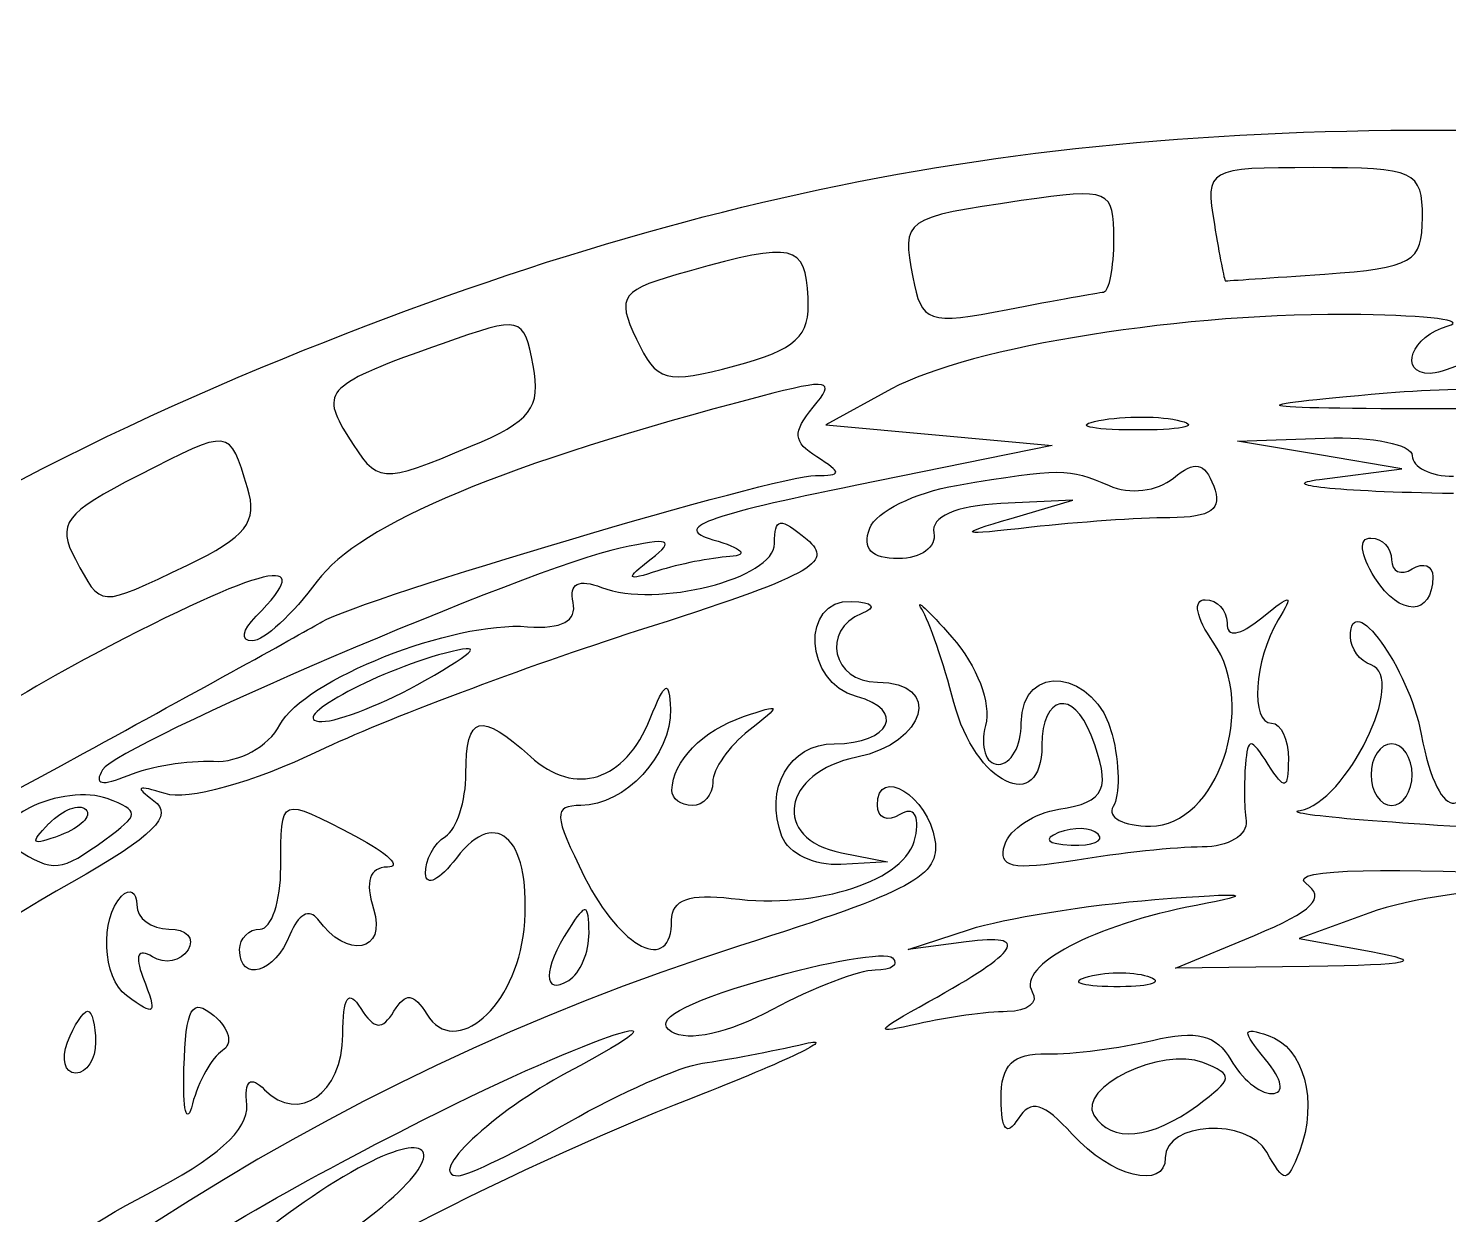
# Model space of a CAD drawing. Header units: millimetres. Extents: x 89 to 151, y 168 to 272.
# Drawn here: x 109.55 to 120.79, y 237.99 to 247.37 of the extents above; entities that cross this region are included whole.
import ezdxf

# ---------------------------------------------------------------- set-up
doc = ezdxf.new("R2010")
doc.units = ezdxf.units.MM
doc.layers.add('Layer_1', color=7, linetype='CONTINUOUS')

msp = doc.modelspace()

# ---------------------------------------------------------------- linework, layer by layer
at = {"layer": 'Layer_1', "color": 7}
for points in [[(120.58378, 245.875961)], [(118.06003, 245.286021)], [(115.72085, 245.240152)], [(120.17678, 244.477882)], [(118.0213, 244.268489)], [(113.05282, 244.065248)], [(116.20849, 243.416241)], [(110.81021, 243.125771)], [(120.20808, 243.024135)], [(112.68695, 242.211931)], [(109.98326, 241.633892)], [(120.50236, 241.466808)], [(114.64329, 241.344695)], [(109.71269, 241.079976)], [(110.15488, 240.952171)], [(115.51386, 240.978333)], [(118.016, 240.99531)], [(113.98703, 240.214548)], [(111.22158, 240.082818)], [(117.94104, 239.870058)], [(110.32608, 239.718972)], [(116.67606, 239.670886)], [(114.63881, 239.432783)], [(109.8601, 239.350148)], [(110.78084, 239.139344)], [(118.8023, 238.850044)], [(117.81226, 238.621318)], [(112.40201, 238.093515)]]:
    msp.add_lwpolyline(points, close=True, dxfattribs=at)
for points in [[(116.38212, 244.519005), (115.86233, 244.234733), (116.75785, 244.153313), (117.65337, 244.071913), (116.10657, 243.757661)], [(119.77013, 243.802905), (120.42141, 243.886255), (119.77013, 243.99667), (119.11883, 244.107084), (119.81083, 244.130194)], [(117.32741, 243.495053), (117.81587, 243.639774), (117.246, 243.611634)], [(117.27788, 240.912799), (117.27755, 240.91279)], [(115.98415, 240.849014), (116.35049, 240.778444), (115.97903, 240.756274)], [(120.16037, 240.371498), (119.60691, 240.171674), (120.17678, 240.067295)], [(116.97335, 240.144675), (116.51325, 240.084135), (116.99987, 240.242616)], [(119.68832, 239.949874), (118.62998, 239.936884), (119.25402, 240.195505)]]:
    msp.add_lwpolyline(points, dxfattribs=at)
at = {"layer": 'Layer_1', "color": 1}
msp.add_open_spline([(121.03191, 271.867706), (108.898043, 271.867706), (97.958954, 259.685597), (93.315524, 241.001878)], degree=3, dxfattribs=at)
at = {"layer": 'Layer_1', "color": 7}
for points in [[(121.03191, 270.940979), (109.122938, 270.940979), (98.3866, 258.98466), (93.829234, 240.647235)], [(111.56251, 244.758076), (115.11216, 246.200013), (117.93344, 246.684427), (121.96776, 246.544657)], [(119.7234, 246.27004), (118.87551, 246.27004), (118.86408, 246.26344), (118.9366, 245.822281)], [(120.58378, 245.875956), (120.58378, 246.243136), (120.52498, 246.27004), (119.7234, 246.27004)], [(118.14145, 245.704039), (118.14145, 246.098222), (118.11155, 246.110643), (117.40875, 246.008935)], [(117.40875, 246.008935), (116.47492, 245.873799), (116.46121, 245.864126), (116.54937, 245.402887)], [(119.81028, 245.428203), (120.50523, 245.476423), (120.58378, 245.521903), (120.58378, 245.875961)], [(118.9366, 245.822281), (118.9771, 245.576014), (119.0161, 245.374523), (119.0235, 245.374523)], [(115.72085, 245.240152), (115.69645, 245.66621), (115.61601, 245.684303), (114.77967, 245.451997)], [(118.06005, 245.286021), (118.10475, 245.289921), (118.14145, 245.47803), (118.14145, 245.704039)], [(114.77967, 245.451997), (114.2336, 245.300323), (114.20001, 245.257022), (114.36203, 244.913693)], [(116.54937, 245.402887), (116.61817, 245.043107), (116.67008, 245.025488), (117.30093, 245.147678)], [(119.0235, 245.374523), (119.0315, 245.374523), (119.38485, 245.398683), (119.81028, 245.428203)], [(117.30093, 245.147678), (117.67367, 245.219868), (118.01526, 245.282122), (118.06003, 245.286021)], [(115.14039, 244.701056), (115.62694, 244.830916), (115.73838, 244.934428), (115.72085, 245.240152)], [(113.54468, 244.703497), (113.46948, 245.096593), (113.45588, 245.099898), (112.82429, 244.87708)], [(120.09568, 245.108137), (118.72794, 245.130057), (116.99749, 244.85554), (116.38212, 244.519005)], [(120.78767, 245.018007), (120.94439, 245.058957), (120.63299, 245.099517), (120.09568, 245.108137)], [(120.64694, 244.64178), (120.38487, 244.64178), (120.49722, 244.942102), (120.78767, 245.018007)], [(112.82429, 244.87708), (111.90409, 244.552415), (111.85456, 244.503875), (112.07817, 244.145828)], [(114.36203, 244.913693), (114.5221, 244.574532), (114.5934, 244.555054), (115.14039, 244.701056)], [(121.25752, 244.885008), (121.00102, 244.751233), (120.72626, 244.64178), (120.64694, 244.64178)], [(96.696886, 226.786507), (98.527536, 235.06116), (104.01123, 241.690606), (111.56251, 244.758076)], [(113.05282, 244.065253), (113.52729, 244.263501), (113.60862, 244.369028), (113.54468, 244.703497)], [(115.76205, 244.375305), (115.94237, 244.592578), (115.89247, 244.60263), (115.34453, 244.459435)], [(120.17678, 244.477826), (120.84842, 244.540466), (121.76429, 244.538856), (122.21205, 244.474326)], [(115.34453, 244.459435), (113.31852, 243.929995), (112.17139, 243.452241), (111.83557, 242.99803)], [(120.99089, 244.360435), (119.14871, 244.363735), (119.07148, 244.374805), (120.17678, 244.477882)], [(115.79105, 243.98063), (115.60156, 244.100531), (115.59608, 244.175279), (115.76205, 244.375305)], [(118.30434, 244.194399), (117.94613, 244.196199), (117.81876, 244.229549), (118.0213, 244.268489)], [(118.0213, 244.268519), (118.22384, 244.307459), (118.51691, 244.305989), (118.67258, 244.265219)], [(111.28396, 243.736355), (111.13801, 244.212584), (111.15747, 244.210377), (110.42013, 243.834195)], [(118.67258, 244.265219), (118.82825, 244.224459), (118.66208, 244.192609), (118.30434, 244.194399)], [(112.07817, 244.145828), (112.31603, 243.764955), (112.33112, 243.763707), (113.05282, 244.065248)], [(119.81083, 244.130194), (120.19142, 244.142924), (120.50281, 244.080034), (120.50281, 243.990477)], [(115.78055, 243.833502), (115.98995, 243.832824), (115.99144, 243.853812), (115.79105, 243.98063)], [(118.61304, 243.813652), (118.78406, 243.95559), (118.85844, 243.940835), (118.9315, 243.750462)], [(120.50281, 243.990477), (120.50281, 243.900927), (120.64936, 243.827657), (120.82847, 243.827657)], [(110.42013, 243.834195), (109.83524, 243.53581), (109.7718, 243.451479), (109.92162, 243.171551)], [(111.87285, 242.676065), (112.19765, 242.865439), (115.46941, 243.834509), (115.78055, 243.833502)], [(116.89537, 243.755962), (117.72346, 243.895062), (117.7795, 243.894961), (118.10289, 243.753762)], [(110.81021, 243.125775), (111.27303, 243.346482), (111.36652, 243.466971), (111.28396, 243.736355)], [(116.10657, 243.757661), (114.89706, 243.511936), (114.64852, 243.417837), (114.96681, 243.326133)], [(116.20849, 243.416239), (116.25919, 243.54813), (116.5682, 243.701006), (116.89537, 243.755962)], [(118.10289, 243.753762), (118.26663, 243.682282), (118.48574, 243.707992), (118.61304, 243.813652)], [(118.9315, 243.750462), (119.0025, 243.565576), (118.9137, 243.501617), (118.58416, 243.500283)], [(120.82847, 243.691231), (119.88816, 243.706821), (119.41192, 243.757061), (119.77013, 243.802905)], [(117.246, 243.611634), (116.88797, 243.593944), (116.69126, 243.507832), (116.71683, 243.379964)], [(115.45519, 243.29586), (115.45519, 243.50172), (115.49719, 243.507011), (115.71264, 243.32824)], [(117.49023, 243.424413), (116.90608, 243.357963), (116.8893, 243.365253), (117.32741, 243.495053)], [(118.58416, 243.500283), (118.34071, 243.499297), (117.84844, 243.465153), (117.49023, 243.424413)], [(116.437, 243.176438), (116.2216, 243.176438), (116.14665, 243.255098), (116.20849, 243.416241)], [(116.71683, 243.379964), (116.73923, 243.268027), (116.61331, 243.176438), (116.437, 243.176438)], [(114.23403, 243.259636), (113.51973, 243.104738), (110.2639, 241.710637), (110.13703, 241.505352)], [(114.08642, 242.948858), (114.52212, 242.781663), (115.45519, 243.018218), (115.45519, 243.29586)], [(114.47827, 243.174206), (114.67463, 243.328046), (114.62675, 243.344793), (114.23403, 243.259636)], [(115.71264, 243.32824), (115.93386, 243.144637), (115.74494, 243.042774), (114.36936, 242.604174)], [(114.96681, 243.326133), (115.20059, 243.258783), (115.25824, 243.201941), (115.10225, 243.192625)], [(120.20799, 243.024146), (120.08911, 243.214441), (120.07624, 243.339256), (120.17549, 243.339256)], [(120.17549, 243.339256), (120.26579, 243.339256), (120.33969, 243.261656), (120.33969, 243.166825)], [(109.92162, 243.171551), (110.12898, 242.784064), (110.09707, 242.785708), (110.81021, 243.125771)], [(111.3518, 242.720537), (111.86651, 243.235262), (111.4152, 243.129004), (110.06665, 242.417995)], [(114.53237, 243.079626), (114.27858, 242.997276), (114.27052, 243.011386), (114.47827, 243.174206)], [(115.10225, 243.192625), (114.95285, 243.183725), (114.69641, 243.132845), (114.53237, 243.079626)], [(120.33969, 243.166825), (120.33969, 243.071985), (120.41289, 243.039681), (120.50251, 243.095025)], [(120.50251, 243.095025), (120.59201, 243.150375), (120.66533, 243.122385), (120.66533, 243.032835)], [(120.66533, 243.032835), (120.66533, 242.717602), (120.40264, 242.712611), (120.20808, 243.024135)], [(111.83557, 242.99803), (111.64329, 242.737947), (111.41182, 242.525152), (111.3212, 242.525152)], [(113.86103, 242.83002), (113.82953, 242.978903), (113.90473, 243.018578), (114.08642, 242.948858)], [(120.0139, 242.55865), (120.0139, 242.948994), (120.47536, 242.313086), (120.57412, 241.786649)], [(113.50134, 242.637876), (113.77162, 242.617056), (113.89248, 242.681626), (113.86103, 242.83002)], [(116.10437, 242.084333), (115.69073, 242.192504), (115.65649, 242.85638), (116.06557, 242.837929)], [(116.06557, 242.837929), (116.23579, 242.830229), (116.26856, 242.792009), (116.14697, 242.742949)], [(116.62068, 242.777079), (116.56168, 242.870859), (116.66908, 242.771079), (116.85958, 242.555282)], [(118.92795, 242.515095), (118.79065, 242.71111), (118.7644, 242.850799), (118.86485, 242.850799)], [(118.86485, 242.850799), (118.95945, 242.850799), (119.03691, 242.768559), (119.03691, 242.668042)], [(119.31239, 242.708742), (119.54957, 242.901124), (119.56762, 242.898634), (119.44229, 242.690832)], [(111.3212, 242.525152), (111.2271, 242.525152), (111.2402, 242.608912), (111.3518, 242.720537)], [(116.14697, 242.742949), (115.82025, 242.611118), (115.91276, 242.199498), (116.26913, 242.199498)], [(116.87521, 242.036944), (116.79421, 242.350237), (116.67978, 242.683298), (116.62068, 242.777079)], [(119.03691, 242.668042), (119.03691, 242.548954), (119.13281, 242.563125), (119.31239, 242.708742)], [(109.98328, 241.633895), (110.88821, 242.12877), (111.73851, 242.597747), (111.87285, 242.676065)], [(111.54108, 241.861847), (111.73245, 242.219422), (112.90543, 242.683783), (113.50134, 242.637876)], [(114.36936, 242.604174), (113.48898, 242.323453), (112.35624, 241.896628), (111.85219, 241.655677)], [(119.44229, 242.690832), (119.25042, 242.3729), (119.21838, 241.873864), (119.38979, 241.873864)], [(112.68695, 242.211931), (113.11533, 242.455794), (113.15575, 242.509701), (112.84977, 242.429045)], [(116.85958, 242.555282), (117.05827, 242.330212), (117.17164, 242.031946), (117.12552, 241.855603)], [(118.43012, 241.059766), (118.95996, 241.059766), (119.28394, 242.006841), (118.92795, 242.515095)], [(120.17781, 242.334825), (120.08771, 242.364875), (120.0139, 242.465591), (120.0139, 242.55865)], [(110.06665, 242.417995), (109.25235, 241.988654), (108.4414, 241.434143), (108.26452, 241.185746)], [(112.84977, 242.429045), (112.284, 242.279909), (111.5753, 241.886841), (111.87285, 241.887214)], [(117.40875, 241.873873), (117.40875, 242.368742), (118.00061, 242.295668), (118.12877, 241.784973)], [(119.6145, 241.183832), (119.97937, 241.241552), (120.46721, 242.238357), (120.17781, 242.334825)], [(111.87285, 241.887214), (112.00717, 241.887382), (112.37352, 242.033504), (112.68695, 242.211931)], [(114.47176, 241.910894), (114.59168, 242.209356), (114.62235, 242.22354), (114.63067, 241.984284)], [(116.26913, 242.199498), (116.78921, 242.199498), (116.65654, 241.715247), (116.10631, 241.6052)], [(117.96122, 241.779134), (117.81968, 242.14798), (117.57159, 242.09702), (117.57159, 241.699114)], [(115.21068, 241.926847), (115.513, 242.029559), (115.51591, 242.021597), (115.25138, 241.815606)], [(115.92866, 241.711035), (116.3726, 241.711035), (116.49965, 241.980964), (116.10437, 242.084333)], [(117.57159, 241.699114), (117.57159, 241.137977), (117.04083, 241.395455), (116.87521, 242.036944)], [(113.01278, 241.476355), (113.01278, 241.942003), (113.12391, 241.971065), (113.52306, 241.609819)], [(113.52306, 241.609819), (113.87821, 241.288418), (114.27193, 241.413369), (114.47176, 241.910894)], [(114.63067, 241.984284), (114.64377, 241.62509), (114.26938, 241.222513), (113.92337, 241.222513)], [(114.6433, 241.344697), (114.6483, 241.573426), (114.88437, 241.815981), (115.21068, 241.926847)], [(111.01376, 241.572413), (111.21767, 241.561263), (111.4478, 241.687551), (111.54108, 241.861847)], [(115.25138, 241.815606), (115.09466, 241.693579), (114.96644, 241.51022), (114.96644, 241.408153)], [(117.12552, 241.855603), (117.08132, 241.686549), (117.12652, 241.548231), (117.22695, 241.548231)], [(117.22695, 241.548231), (117.32695, 241.548231), (117.40875, 241.69477), (117.40875, 241.873873)], [(119.38979, 241.873864), (119.46429, 241.873864), (119.52427, 241.745644), (119.52291, 241.588928)], [(120.57412, 241.786649), (120.71461, 241.037817), (120.98517, 241.066487), (121.013, 241.833149)], [(115.5138, 240.97834), (115.36975, 241.353691), (115.5721, 241.711035), (115.92866, 241.711035)], [(117.70646, 241.193196), (118.07752, 241.247796), (118.12405, 241.354799), (117.96122, 241.779134)], [(118.12877, 241.784973), (118.18597, 241.556976), (118.18967, 241.300532), (118.13677, 241.215099)], [(119.36258, 241.548228), (119.22228, 241.765322), (119.20232, 241.765322), (119.18297, 241.548228)], [(120.33954, 241.71104), (120.24994, 241.71104), (120.17672, 241.601137), (120.17672, 241.466808)], [(120.50236, 241.466808), (120.50236, 241.601134), (120.42916, 241.71104), (120.33954, 241.71104)], [(108.26452, 241.185746), (107.79645, 240.528389), (108.11236, 240.610759), (109.98326, 241.633892)], [(110.34032, 241.461132), (110.51173, 241.533242), (110.81478, 241.583317), (111.01376, 241.572413)], [(111.85219, 241.655677), (111.32169, 241.402082), (110.80741, 241.259377), (110.63103, 241.316826)], [(116.10631, 241.6052), (115.51172, 241.486283), (115.42617, 240.956493), (115.98415, 240.849014)], [(119.52291, 241.588928), (119.51991, 241.34542), (119.49741, 241.339501), (119.36258, 241.548228)], [(110.13703, 241.505352), (110.06463, 241.388075), (110.13203, 241.373439), (110.34032, 241.461132)], [(112.84996, 240.978283), (112.93956, 241.033633), (113.01278, 241.25776), (113.01278, 241.476355)], [(116.26918, 241.226476), (116.26918, 241.543471), (116.67338, 241.297616), (116.72506, 240.949191)], [(119.18297, 241.548228), (119.17117, 241.4139), (119.17247, 241.212409), (119.18797, 241.10047)], [(120.17672, 241.466808), (120.17672, 241.33248), (120.24992, 241.222576), (120.33954, 241.222576)], [(120.33954, 241.222576), (120.42904, 241.222576), (120.50236, 241.332479), (120.50236, 241.466808)], [(110.63103, 241.316826), (110.40943, 241.389006), (110.38542, 241.373746), (110.54303, 241.260846)], [(114.80362, 241.222577), (114.71402, 241.222577), (114.64192, 241.277527), (114.64329, 241.344695)], [(114.96644, 241.408153), (114.96644, 241.306084), (114.89324, 241.222577), (114.80362, 241.222577)], [(110.17425, 241.277226), (110.02086, 241.336086), (109.74424, 241.303366), (109.55952, 241.204496)], [(109.71275, 241.079968), (109.82323, 241.191248), (109.95458, 241.24127), (110.00471, 241.191143)], [(110.54303, 241.260846), (110.70539, 241.144553), (110.5421, 240.982263), (109.89175, 240.613569)], [(110.15495, 240.952168), (110.43232, 241.154983), (110.43367, 241.177688), (110.17425, 241.277226)], [(111.54721, 240.734112), (111.54721, 241.301685), (111.53261, 241.295662), (112.13917, 240.979347)], [(113.4724, 240.242002), (113.5411, 240.940238), (113.26141, 241.235437), (112.93716, 240.806706)], [(109.55952, 241.204496), (109.29004, 241.060274), (109.26824, 240.996537), (109.44917, 240.881931)], [(110.00471, 241.191143), (110.05481, 241.141003), (109.96441, 241.04997), (109.80389, 240.988826)], [(113.92337, 241.222513), (113.70094, 241.222513), (113.70439, 241.155293), (113.95247, 240.656644)], [(116.44765, 241.150776), (116.34955, 241.090106), (116.26918, 241.124166), (116.26918, 241.226476)], [(116.56981, 240.968568), (116.60441, 241.148473), (116.55801, 241.218616), (116.44765, 241.150776)], [(117.27755, 240.91279), (117.31905, 241.038398), (117.51198, 241.164579), (117.70646, 241.193196)], [(118.13677, 241.215099), (118.08397, 241.129669), (118.21597, 241.059766), (118.43012, 241.059766)], [(121.5607, 241.017017), (120.30699, 241.079767), (119.43119, 241.154831), (119.6145, 241.183832)], [(109.80389, 240.988826), (109.57184, 240.900466), (109.55315, 240.919166), (109.71269, 241.079976)], [(117.70389, 241.00817), (117.57399, 240.9562), (117.61259, 240.91761), (117.80229, 240.9098)], [(118.01596, 240.99531), (117.96186, 241.04941), (117.82141, 241.05519), (117.70389, 241.00817)], [(119.18797, 241.10047), (119.20257, 240.988533), (119.04633, 240.896137), (118.84091, 240.895152)], [(109.44917, 240.881931), (109.74958, 240.691673), (109.80636, 240.697323), (110.15488, 240.952171)], [(112.13917, 240.979347), (112.39567, 240.845571), (112.50901, 240.735667), (112.39104, 240.735115)], [(112.69232, 240.683735), (112.68932, 240.790397), (112.76042, 240.922936), (112.84996, 240.978283)], [(115.11338, 240.487734), (115.80264, 240.400504), (116.50504, 240.632395), (116.56981, 240.968568)], [(116.72506, 240.949191), (116.76716, 240.665084), (116.55521, 240.550333), (115.17826, 240.111943)], [(115.97903, 240.756274), (115.77473, 240.744074), (115.5654, 240.844004), (115.51386, 240.978333)], [(117.835, 240.788896), (117.3341, 240.706156), (117.21823, 240.731926), (117.27788, 240.912799)], [(117.80229, 240.9098), (117.97393, 240.9027), (118.0701, 240.94121), (118.016, 240.99531)], [(118.84091, 240.895152), (118.6355, 240.894165), (118.18283, 240.846352), (117.835, 240.788896)], [(112.93716, 240.806706), (112.80534, 240.632417), (112.69517, 240.577078), (112.69232, 240.683735)], [(119.66106, 240.60713), (119.32334, 240.845279), (123.3285, 240.62887), (124.73577, 240.332942)], [(111.38439, 240.245649), (111.47399, 240.245649), (111.54721, 240.465457), (111.54721, 240.734112)], [(112.39104, 240.735115), (112.24987, 240.734455), (112.21232, 240.621394), (112.28122, 240.404379)], [(109.89175, 240.613569), (107.2959, 239.141946), (104.69231, 236.671664), (102.79356, 233.878836)], [(110.28745, 240.505525), (110.35345, 240.571555), (110.40751, 240.540085), (110.40751, 240.435605)], [(113.95247, 240.656644), (114.23636, 240.085942), (114.64102, 239.885245), (114.64102, 240.31514)], [(119.25402, 240.195505), (119.72025, 240.38873), (119.82317, 240.492818), (119.66106, 240.60713)], [(121.96781, 240.408498), (122.33662, 240.646839), (120.83803, 240.61616), (120.16037, 240.371498)], [(110.32605, 239.718972), (110.13649, 239.858238), (110.11325, 240.331361), (110.28745, 240.505525)], [(113.98703, 240.214545), (113.98403, 240.451821), (113.96273, 240.456118), (113.8267, 240.245645)], [(114.64102, 240.31514), (114.64102, 240.476764), (114.78484, 240.529314), (115.11338, 240.487734)], [(116.99987, 240.242616), (117.2675, 240.329776), (117.92693, 240.435944), (118.46525, 240.478534)], [(118.46525, 240.478534), (119.2061, 240.537144), (119.28571, 240.525984), (118.79274, 240.432594)], [(110.40751, 240.435605), (110.40751, 240.331122), (110.5218, 240.245648), (110.66135, 240.245648)], [(111.84092, 240.322489), (111.77622, 240.412759), (111.68134, 240.360289), (111.61998, 240.200371)], [(112.28122, 240.404379), (112.38973, 240.062418), (112.06984, 240.002921), (111.84092, 240.322489)], [(118.79274, 240.432594), (117.98582, 240.279737), (117.36829, 239.954403), (117.49522, 239.749014)], [(110.66135, 240.245648), (110.80096, 240.245648), (110.86918, 240.171188), (110.81293, 240.08017)], [(111.22155, 240.082827), (111.22155, 240.172377), (111.29495, 240.245649), (111.38439, 240.245649)], [(112.70285, 239.570976), (112.92803, 239.210096), (113.41233, 239.632406), (113.4724, 240.242002)], [(113.8267, 240.245645), (113.62064, 239.92678), (113.62064, 239.711235), (113.8267, 239.838591)], [(115.17826, 240.111943), (108.5562, 238.003628), (103.61727, 232.494186), (102.18853, 225.62174)], [(111.61998, 240.200371), (111.50412, 239.898583), (111.22158, 239.815201), (111.22158, 240.082818)], [(113.8267, 239.838591), (113.9162, 239.893941), (113.9884, 240.063118), (113.98703, 240.214548)], [(116.67607, 239.670902), (117.39941, 240.069926), (117.48888, 240.212508), (116.97335, 240.144675)], [(110.53141, 240.02547), (110.41608, 240.09676), (110.38923, 240.03965), (110.45611, 239.865304)], [(110.81293, 240.08017), (110.75663, 239.98916), (110.62999, 239.964547), (110.53141, 240.02547)], [(115.35636, 239.840631), (115.8716, 239.990416), (116.33658, 240.069555), (116.38963, 240.016494)], [(116.38963, 240.016494), (116.44263, 239.963434), (116.38163, 239.920014), (116.25304, 239.920014)], [(120.17678, 240.067295), (120.61874, 239.986335), (120.5091, 239.959977), (119.68832, 239.949874)], [(116.25304, 239.920014), (116.12485, 239.920014), (115.75853, 239.779899), (115.43902, 239.608645)], [(117.94104, 239.870018), (118.09945, 239.911298), (118.31927, 239.908578), (118.4295, 239.864018)], [(110.45611, 239.865304), (110.57236, 239.56251), (110.55911, 239.547722), (110.32608, 239.718972)], [(112.03835, 239.408198), (112.03935, 239.711567), (112.08215, 239.773358), (112.18082, 239.617626)], [(114.63881, 239.432788), (114.48997, 239.524778), (114.72041, 239.65575), (115.35636, 239.840631)], [(118.14146, 239.788968), (117.87281, 239.792268), (117.78261, 239.828778), (117.94104, 239.870058)], [(118.4295, 239.864018), (118.53972, 239.819418), (118.4101, 239.785648), (118.14146, 239.788968)], [(110.78083, 239.139344), (110.79523, 239.62544), (110.84113, 239.707312), (111.01782, 239.560769)], [(112.44291, 239.594306), (112.53651, 239.745685), (112.59726, 239.74023), (112.70285, 239.570976)], [(112.67989, 238.737786), (114.01501, 239.410569), (114.98605, 239.728675), (113.81528, 239.109735)], [(116.59466, 239.495669), (116.23007, 239.411259), (116.23856, 239.429539), (116.67606, 239.670886)], [(117.49522, 239.749014), (117.54782, 239.663964), (117.45822, 239.593361), (117.29626, 239.592139)], [(109.8601, 239.350148), (109.9117, 239.484476), (109.98265, 239.59438), (110.01782, 239.59438)], [(110.01782, 239.59438), (110.05302, 239.59438), (110.08182, 239.484477), (110.08182, 239.350148)], [(111.01782, 239.560769), (111.14103, 239.458516), (111.17056, 239.336956), (111.08522, 239.283107)], [(112.18082, 239.617626), (112.28802, 239.44835), (112.34933, 239.442898), (112.44291, 239.594306)], [(115.43902, 239.608645), (115.08316, 239.417915), (114.77312, 239.349778), (114.63881, 239.432783)], [(117.29626, 239.592139), (117.13426, 239.590939), (116.81854, 239.547519), (116.59466, 239.495669)], [(118.44772, 239.364185), (118.79688, 239.448655), (118.95507, 239.409325), (119.0664, 239.210379)], [(119.34185, 239.213798), (119.15023, 239.44593), (119.15319, 239.473012), (119.36255, 239.403832)], [(109.9241, 239.105916), (109.8374, 239.105916), (109.80851, 239.215819), (109.8601, 239.350148)], [(110.08182, 239.350148), (110.08182, 239.21582), (110.01082, 239.105916), (109.9241, 239.105916)], [(111.41961, 238.97311), (111.69108, 238.701634), (112.03566, 238.94393), (112.03835, 239.408198)], [(115.69934, 239.338723), (115.96799, 239.399513), (115.565, 239.205699), (114.80382, 238.908039)], [(114.88524, 239.183633), (115.06434, 239.208143), (115.43068, 239.277933), (115.69934, 239.338723)], [(117.61229, 239.25789), (117.81379, 239.25399), (118.18974, 239.30177), (118.44772, 239.364185)], [(119.36255, 239.403832), (119.64639, 239.310082), (119.76187, 238.880961), (119.60959, 238.485819)], [(111.08522, 239.283107), (111.00182, 239.230427), (110.89515, 239.040784), (110.84824, 238.861682)], [(117.24844, 238.900557), (117.24744, 239.172876), (117.33854, 239.263262), (117.61229, 239.25789)], [(118.84614, 239.188226), (118.51942, 239.314937), (117.84829, 238.991128), (117.98366, 238.772094)], [(119.0664, 239.210379), (119.1487, 239.063368), (119.29458, 238.943088), (119.39065, 238.943088)], [(119.39065, 238.943088), (119.49549, 238.943088), (119.47595, 239.051403), (119.34185, 239.213798)], [(110.84824, 238.861682), (110.80124, 238.682578), (110.77094, 238.807532), (110.78084, 239.139344)], [(113.81528, 239.109735), (113.22839, 238.799466), (112.68961, 238.290124), (112.95215, 238.293748)], [(113.8269, 238.717385), (114.22987, 238.949307), (114.70613, 239.159119), (114.88524, 239.183633)], [(118.80234, 238.850046), (119.08819, 239.060422), (119.09238, 239.092737), (118.84614, 239.188226)], [(111.27765, 238.852553), (111.26015, 239.049895), (111.30485, 239.087855), (111.41961, 238.97311)], [(114.80382, 238.908039), (113.29294, 238.317216), (111.45098, 237.354852), (110.5974, 236.710319)], [(117.38254, 238.743409), (117.29294, 238.602109), (117.25014, 238.652179), (117.24844, 238.900557)], [(117.81233, 238.62129), (117.58456, 238.872976), (117.48307, 238.901813), (117.38254, 238.743409)], [(110.48905, 238.147147), (111.03594, 238.427529), (111.29479, 238.659066), (111.27765, 238.852553)], [(117.98366, 238.772094), (118.12034, 238.550919), (118.43679, 238.581051), (118.8023, 238.850044)], [(107.78042, 235.201865), (109.49549, 236.896814), (110.58058, 237.679917), (112.67989, 238.737786)], [(112.40201, 238.093515), (112.84581, 238.480933), (112.7373, 238.651824), (112.218, 238.38329)], [(112.95215, 238.293748), (113.03025, 238.294848), (113.42391, 238.485464), (113.8269, 238.717385)], [(119.35199, 238.480219), (119.19791, 238.754617), (118.54845, 238.718607), (118.54845, 238.435659)], [(118.54845, 238.435659), (118.54845, 238.176169), (118.11655, 238.28509), (117.81226, 238.621318)], [(119.60959, 238.485819), (119.51119, 238.230447), (119.49242, 238.230036), (119.35199, 238.480219)], [(112.218, 238.38329), (111.61577, 238.071861), (110.73309, 237.330153), (110.73309, 237.135522)], [(109.45386, 237.428992), (109.57549, 237.59442), (110.0413, 237.917589), (110.48905, 238.147147)], [(110.73309, 237.135522), (110.73309, 236.981838), (111.88794, 237.644738), (112.40201, 238.093515)]]:
    msp.add_open_spline(points, degree=3, dxfattribs=at)

doc.saveas('drawing.dxf')
